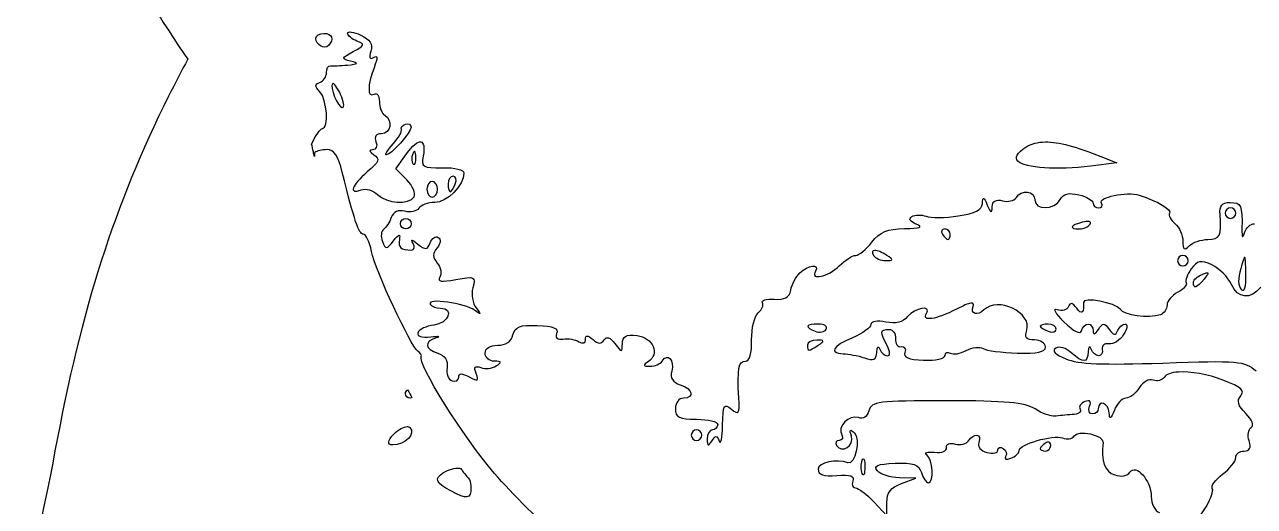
# Model space of a CAD drawing. Extents: x 3 to 91, y 4 to 114.
# Drawn here: x 5.12 to 24.82, y 43.52 to 51.24 of the extents above; entities that cross this region are included whole.
import ezdxf

# ---------------------------------------------------------------- set-up
doc = ezdxf.new("R2010")
doc.units = 0
doc.layers.add('Layer_1', color=7, linetype='CONTINUOUS')

msp = doc.modelspace()

# ---------------------------------------------------------------- linework, layer by layer
at = {"layer": 'Layer_1', "color": 7}
for points in [[(9.917224, 51.098491)], [(10.359574, 51.119161)], [(10.058301, 50.294407)], [(11.223087, 49.643283)], [(21.473624, 49.359578)], [(11.375016, 49.204032)], [(11.652519, 48.728092)], [(11.988932, 48.812843)], [(24.437268, 48.304865)], [(11.229289, 48.135365)], [(22.17229, 48.084205)], [(19.860286, 47.965867)], [(18.740975, 47.62325)], [(23.675557, 47.542637)], [(24.667745, 47.509045)], [(24.050211, 47.261517)], [(20.277315, 46.777309)], [(17.838187, 46.441928)], [(21.516516, 46.441928)], [(17.812349, 46.186647)], [(23.604244, 45.675049)], [(11.258744, 45.388246)], [(11.252026, 44.800167)], [(15.885852, 44.748492)], [(21.506697, 44.550054)], [(12.089701, 44.133026)], [(18.555973, 44.286505)]]:
    msp.add_lwpolyline(points, close=True, dxfattribs=at)
for points in [[(11.244275, 48.751349), (11.069092, 48.92653), (11.240141, 49.167343)], [(22.362976, 49.126002), (22.617224, 49.0242), (22.193477, 48.96994)], [(19.166788, 43.888596), (19.399849, 43.973344), (19.134749, 43.980581)], [(18.726505, 43.593524), (18.934245, 43.369764), (18.934245, 43.586288)]]:
    msp.add_lwpolyline(points, dxfattribs=at)
for points in [[(6.997506, 51.818343), (7.279461, 51.370655), (7.520134, 51.002114), (7.736995, 50.684564)], [(9.7901, 51.01891), (9.7901, 51.062709), (9.847374, 51.098491), (9.917224, 51.098491)], [(9.990088, 50.903671), (9.922445, 50.836072), (9.7901, 50.912331), (9.7901, 51.01891)], [(9.917224, 51.098491), (10.048154, 51.098491), (10.085438, 50.999021), (9.990088, 50.903671)], [(10.298079, 51.100042), (10.298079, 51.118642), (10.321492, 51.124638), (10.359574, 51.119161)], [(10.446391, 50.974984), (10.364901, 51.006586), (10.298079, 51.062892), (10.298079, 51.100042)], [(10.359574, 51.119161), (10.397656, 51.113686), (10.450107, 51.09697), (10.507886, 51.07007)], [(10.507886, 51.07007), (10.658725, 50.99977), (10.704382, 50.927216), (10.668599, 50.813236)], [(10.38748, 50.806002), (10.569801, 50.904203), (10.576923, 50.924314), (10.446391, 50.974984)], [(7.736995, 50.684564), (7.634278, 50.489847), (7.531366, 50.297786), (7.429521, 50.092868)], [(10.345105, 50.652523), (10.192898, 50.691224), (10.196136, 50.702913), (10.38748, 50.806002)], [(10.298079, 50.591029), (10.473199, 50.607427), (10.481306, 50.617923), (10.345105, 50.652523)], [(10.668599, 50.813236), (10.636159, 50.709898), (10.651158, 50.674859), (10.712007, 50.712467)], [(10.712007, 50.712467), (10.779057, 50.753869), (10.781819, 50.707376), (10.721309, 50.548137)], [(9.853662, 50.311975), (9.91187, 50.333277), (9.959082, 50.40519), (9.959082, 50.471141)], [(9.959082, 50.471141), (9.959082, 50.537138), (9.987719, 50.586203), (10.022644, 50.580694)], [(10.022644, 50.580694), (10.057564, 50.574693), (10.181662, 50.58003), (10.298079, 50.591029)], [(10.721309, 50.548137), (10.612976, 50.263197), (10.612846, 50.058385), (10.721309, 50.125425)], [(9.853662, 50.161081), (9.768995, 50.25088), (9.768995, 50.280926), (9.853662, 50.311975)], [(10.058301, 50.294407), (10.005751, 50.241906), (10.137654, 49.91355), (10.211263, 49.91355)], [(10.184908, 50.118705), (10.131568, 50.231727), (10.074683, 50.310787), (10.058301, 50.294407)], [(7.429521, 50.092868), (6.559102, 48.341517), (6.032392, 46.696036), (5.61051, 44.410529)], [(9.89552, 49.575071), (10.000959, 49.575071), (9.967728, 50.040171), (9.853662, 50.161081)], [(10.211263, 49.91355), (10.250313, 49.91355), (10.238248, 50.005707), (10.184908, 50.118705)], [(10.721309, 50.125425), (10.767879, 50.154225), (10.806059, 50.101745), (10.806059, 50.008636)], [(10.806059, 50.008636), (10.806059, 49.915534), (10.844238, 49.815723), (10.890808, 49.786944)], [(10.890808, 49.786944), (11.025713, 49.703545), (10.988492, 49.49032), (10.839132, 49.49032)], [(11.159525, 49.560085), (11.144385, 49.588983), (11.173028, 49.626583), (11.223087, 49.643283)], [(11.223087, 49.643283), (11.273147, 49.659984), (11.314038, 49.639209), (11.314038, 49.597807)], [(9.720337, 49.323405), (9.782736, 49.461919), (9.861004, 49.575071), (9.89552, 49.575071)], [(10.839132, 49.49032), (10.752972, 49.49032), (10.720934, 49.443597), (10.751798, 49.363198)], [(11.314038, 49.597807), (11.314038, 49.510407), (10.994463, 49.151322), (10.916646, 49.151322)], [(11.025683, 49.329606), (11.114393, 49.427608), (11.174659, 49.531214), (11.159525, 49.560085)], [(9.748242, 49.198865), (9.740169, 49.246646), (9.730407, 49.28594), (9.720337, 49.323405)], [(10.751798, 49.363198), (10.778598, 49.293298), (10.754278, 49.235748), (10.697538, 49.235039)], [(10.916646, 49.151322), (10.887956, 49.151322), (10.936972, 49.231586), (11.025683, 49.329606)], [(11.240141, 49.167343), (11.4333, 49.438612), (11.563594, 49.421729), (11.508341, 49.132719)], [(21.031274, 49.052103), (20.976434, 49.106904), (21.021069, 49.183845), (21.161499, 49.275864)], [(21.161499, 49.275864), (21.245404, 49.330839), (21.34656, 49.359028), (21.473624, 49.359578)], [(21.473624, 49.359578), (21.685399, 49.360496), (21.969014, 49.284008), (22.362976, 49.126002)], [(9.765295, 49.126517), (9.759768, 49.150436), (9.751758, 49.178056), (9.748242, 49.198865)], [(9.773563, 49.191113), (9.765697, 49.183244), (9.764032, 49.158188), (9.765295, 49.126517)], [(9.970451, 49.236073), (9.886874, 49.236073), (9.798265, 49.215814), (9.773563, 49.191113)], [(10.211263, 48.876404), (10.147823, 49.133045), (10.078828, 49.236073), (9.970451, 49.236073)], [(10.718726, 49.154942), (10.821806, 49.08974), (10.803542, 49.042383), (10.612789, 48.878471)], [(10.697538, 49.235039), (10.631178, 49.23419), (10.638695, 49.205541), (10.718726, 49.154942)], [(11.34091, 49.167343), (11.31645, 49.106242), (11.319478, 49.03321), (11.347628, 49.005079)], [(11.375016, 49.204032), (11.36612, 49.212944), (11.354425, 49.201088), (11.34091, 49.167343)], [(11.347628, 49.005079), (11.375758, 48.97698), (11.395739, 49.026963), (11.392069, 49.116183)], [(11.392069, 49.116183), (11.390019, 49.165483), (11.383912, 49.195121), (11.375016, 49.204032)], [(11.508341, 49.132719), (11.474781, 48.9572), (11.502245, 48.940656), (11.816333, 48.946685)], [(22.193477, 48.96994), (21.672236, 48.90314), (21.142638, 48.940706), (21.031274, 49.052103)], [(10.54871, 47.881634), (10.47709, 47.881634), (10.403362, 48.099254), (10.211263, 48.876404)], [(10.612789, 48.878471), (10.358536, 48.660001), (10.308948, 48.512674), (10.516154, 48.592183)], [(12.160498, 48.859868), (12.160498, 48.663729), (11.889687, 48.389613), (11.69541, 48.389613)], [(11.816333, 48.946685), (12.015487, 48.950683), (12.160498, 48.913967), (12.160498, 48.859868)], [(11.36158, 48.483146), (11.39326, 48.534446), (11.34061, 48.655017), (11.244275, 48.751349)], [(11.652519, 48.728092), (11.605949, 48.728092), (11.567769, 48.67077), (11.567769, 48.60097)], [(11.737268, 48.60097), (11.737268, 48.670871), (11.699089, 48.728092), (11.652519, 48.728092)], [(11.988932, 48.812843), (11.943822, 48.812843), (11.906767, 48.755519), (11.906767, 48.685719)], [(11.906767, 48.685719), (11.906767, 48.615819), (11.92154, 48.558595), (11.939839, 48.558595)], [(11.939839, 48.558595), (11.958139, 48.558595), (11.995205, 48.615819), (12.022005, 48.685719)], [(12.022005, 48.685719), (12.048805, 48.755619), (12.034032, 48.812843), (11.988932, 48.812843)], [(10.516154, 48.592183), (10.589464, 48.620285), (10.70637, 48.586336), (10.776086, 48.516738)], [(10.776086, 48.516738), (10.92409, 48.368727), (11.278298, 48.348338), (11.36158, 48.483146)], [(11.567769, 48.60097), (11.567769, 48.53107), (11.605949, 48.473846), (11.652519, 48.473846)], [(11.652519, 48.473846), (11.699089, 48.473846), (11.737268, 48.531171), (11.737268, 48.60097)], [(20.463867, 48.373593), (20.468667, 48.489922), (20.483722, 48.485059), (20.542932, 48.347238)], [(20.787361, 48.417), (20.875241, 48.394), (20.972599, 48.416487), (21.003886, 48.467128)], [(21.003886, 48.467128), (21.088316, 48.603748), (21.304642, 48.578457), (21.304642, 48.431986)], [(21.709269, 48.437156), (21.762029, 48.531456), (21.848167, 48.553083), (22.009509, 48.512602)], [(22.009509, 48.512602), (22.134075, 48.481302), (22.235852, 48.421842), (22.235852, 48.38031)], [(22.369177, 48.379279), (22.311287, 48.472978), (22.776177, 48.570302), (22.975858, 48.5064)], [(22.975858, 48.5064), (23.276775, 48.410103), (23.499126, 48.277702), (23.461617, 48.217012)], [(11.214819, 48.249053), (11.109619, 48.276554), (11.030516, 48.240851), (10.997261, 48.150351)], [(11.436511, 48.297628), (11.405221, 48.247029), (11.305545, 48.225352), (11.214819, 48.249053)], [(11.69541, 48.389613), (11.584382, 48.389613), (11.467797, 48.34823), (11.436511, 48.297628)], [(20.077844, 48.173605), (20.351719, 48.214705), (20.459577, 48.270532), (20.463867, 48.373593)], [(20.542932, 48.347238), (20.600462, 48.213369), (20.61678, 48.20744), (20.62148, 48.3183)], [(20.62148, 48.3183), (20.62548, 48.413), (20.679483, 48.44517), (20.787361, 48.417)], [(21.304642, 48.431986), (21.304642, 48.264299), (21.614725, 48.268545), (21.709269, 48.437156)], [(22.235852, 48.38031), (22.235852, 48.338811), (22.276459, 48.304865), (22.325769, 48.304865)], [(22.325769, 48.304865), (22.375079, 48.304865), (22.394447, 48.338377), (22.369177, 48.379279)], [(24.271386, 48.198925), (24.259946, 48.340147), (24.301046, 48.389613), (24.431067, 48.389613)], [(24.437268, 48.304865), (24.390698, 48.304865), (24.352519, 48.266714), (24.352519, 48.220113)], [(24.431067, 48.389613), (24.608749, 48.389613), (24.628794, 48.346113), (24.621753, 47.966383)], [(24.522017, 48.220113), (24.522017, 48.266714), (24.483838, 48.304865), (24.437268, 48.304865)], [(10.997261, 48.150351), (10.968581, 48.072452), (10.91262, 47.986666), (10.872721, 47.959665)], [(11.144539, 48.050616), (11.144539, 48.097214), (11.182719, 48.135365), (11.229289, 48.135365)], [(11.229289, 48.135365), (11.275859, 48.135365), (11.314038, 48.097214), (11.314038, 48.050616)], [(19.405534, 48.042348), (19.30348, 48.082347), (19.276512, 48.128168), (19.33422, 48.163786)], [(19.33422, 48.163786), (19.38513, 48.195287), (19.488006, 48.197753), (19.56263, 48.168953)], [(19.56263, 48.168953), (19.63726, 48.140355), (19.868866, 48.142204), (20.077844, 48.173605)], [(22.06687, 48.075421), (21.869175, 48.023721), (21.844092, 47.965867), (22.019327, 47.965867)], [(22.17229, 48.084205), (22.150177, 48.090092), (22.113471, 48.08757), (22.06687, 48.075421)], [(22.188826, 48.042864), (22.201876, 48.063964), (22.194403, 48.078318), (22.17229, 48.084205)], [(23.461617, 48.217012), (23.440437, 48.182714), (23.480127, 48.107649), (23.549467, 48.050097)], [(24.073466, 47.796883), (24.270586, 47.796883), (24.299229, 47.855158), (24.271386, 48.198925)], [(24.352519, 48.220113), (24.352519, 48.173515), (24.390698, 48.135365), (24.437268, 48.135365)], [(24.437268, 48.135365), (24.483838, 48.135365), (24.522017, 48.173515), (24.522017, 48.220113)], [(10.679968, 47.606198), (10.648808, 47.757537), (10.589712, 47.881634), (10.54871, 47.881634)], [(10.872721, 47.959665), (10.832821, 47.932665), (10.825298, 47.846043), (10.855668, 47.766911)], [(11.029818, 47.773629), (11.119788, 47.887259), (11.143719, 47.893141), (11.126452, 47.797402)], [(11.229289, 47.965867), (11.182719, 47.965867), (11.144539, 48.004015), (11.144539, 48.050616)], [(11.314038, 48.050616), (11.314038, 48.004015), (11.275859, 47.965867), (11.229289, 47.965867)], [(18.694983, 47.755026), (18.82312, 47.917927), (18.943165, 47.968005), (19.215364, 47.972585)], [(19.215364, 47.972585), (19.467438, 47.976583), (19.522212, 47.996646), (19.405534, 48.042348)], [(19.860286, 47.965867), (19.810976, 47.965867), (19.794299, 47.928233), (19.823079, 47.881634)], [(19.823079, 47.881634), (19.851859, 47.835033), (19.891949, 47.796883), (19.91248, 47.796883)], [(19.950203, 47.881634), (19.950203, 47.928233), (19.909596, 47.965867), (19.860286, 47.965867)], [(19.91248, 47.796883), (19.933009, 47.796883), (19.950203, 47.835033), (19.950203, 47.881634)], [(22.019327, 47.965867), (22.086428, 47.965867), (22.16273, 48.000565), (22.188826, 48.042864)], [(23.549467, 48.050097), (23.618807, 47.992598), (23.675557, 47.866246), (23.675557, 47.769496)], [(24.621753, 47.966383), (24.619153, 47.827792), (24.63229, 47.8058), (24.66051, 47.90282)], [(24.66051, 47.90282), (24.68421, 47.984322), (24.756761, 48.050616), (24.82174, 48.050616)], [(10.855668, 47.766911), (10.907118, 47.632831), (10.918659, 47.633019), (11.029818, 47.773629)], [(11.126452, 47.797402), (11.103512, 47.67019), (11.151561, 47.627902), (11.319206, 47.627902)], [(11.345044, 47.733838), (11.301274, 47.806638), (11.325662, 47.803921), (11.423592, 47.724019)], [(11.319206, 47.627902), (11.368516, 47.627902), (11.380014, 47.675598), (11.345044, 47.733838)], [(11.423592, 47.724019), (11.545188, 47.62542), (11.573786, 47.628391), (11.618412, 47.744691)], [(11.618412, 47.744691), (11.647122, 47.819492), (11.706244, 47.858637), (11.750187, 47.831506)], [(11.750187, 47.831506), (11.797987, 47.801907), (11.790377, 47.733976), (11.731067, 47.662525)], [(18.43505, 47.543153), (18.48656, 47.543153), (18.60341, 47.638657), (18.694983, 47.755026)], [(23.675557, 47.769496), (23.675557, 47.632685), (23.697823, 47.616062), (23.776843, 47.695082)], [(23.776843, 47.695082), (23.832723, 47.75098), (23.966363, 47.796883), (24.073466, 47.796883)], [(11.423075, 46.009395), (11.305927, 46.090797), (10.742838, 47.300887), (10.679968, 47.606198)], [(11.731067, 47.662525), (11.655167, 47.571125), (11.655817, 47.514025), (11.734167, 47.419645)], [(18.172017, 47.373653), (18.265147, 47.466754), (18.383544, 47.543153), (18.43505, 47.543153)], [(18.740975, 47.62325), (18.700506, 47.62325), (18.689259, 47.596215), (18.722371, 47.542637)], [(18.722371, 47.542637), (18.751151, 47.496036), (18.838965, 47.458738), (18.917708, 47.459436)], [(18.934245, 47.542637), (18.85134, 47.596215), (18.781443, 47.62325), (18.740975, 47.62325)], [(18.917708, 47.459436), (19.04109, 47.460436), (19.043693, 47.471837), (18.934245, 47.542637)], [(23.675557, 47.542637), (23.628987, 47.542637), (23.590808, 47.504487), (23.590808, 47.457886)], [(23.75979, 47.457886), (23.75979, 47.504487), (23.722127, 47.542637), (23.675557, 47.542637)], [(24.140645, 47.389157), (23.958756, 47.472057), (23.908562, 47.462079), (23.808366, 47.325078)], [(24.667745, 47.509045), (24.657312, 47.519481), (24.638729, 47.457319), (24.601599, 47.33283)], [(24.684281, 47.250664), (24.680681, 47.41592), (24.678177, 47.498613), (24.667745, 47.509045)], [(11.734167, 47.419645), (11.790447, 47.351846), (11.809012, 47.251455), (11.774992, 47.196403)], [(17.540014, 47.262033), (17.670313, 47.392332), (17.868123, 47.413385), (17.791162, 47.288904)], [(17.791162, 47.288904), (17.695352, 47.133885), (18.000073, 47.201655), (18.172017, 47.373653)], [(23.590808, 47.457886), (23.590808, 47.411287), (23.628987, 47.373137), (23.675557, 47.373137)], [(23.675557, 47.373137), (23.722127, 47.373137), (23.75979, 47.411287), (23.75979, 47.457886)], [(23.808366, 47.325078), (23.743425, 47.236279), (23.707288, 47.136486), (23.72775, 47.103386)], [(24.452254, 47.078066), (24.398764, 47.195464), (24.258529, 47.335436), (24.140645, 47.389157)], [(24.601599, 47.33283), (24.555109, 47.17702), (24.557813, 47.049483), (24.608834, 46.998484)], [(11.774992, 47.196403), (11.729282, 47.122405), (11.796397, 47.111797), (12.032857, 47.156097)], [(12.032857, 47.156097), (12.335366, 47.212797), (12.35009, 47.205862), (12.302608, 47.024321)], [(17.394804, 46.986597), (17.413294, 47.076399), (17.478517, 47.200533), (17.540014, 47.262033)], [(23.72775, 47.103386), (23.74821, 47.070287), (23.687312, 47.001998), (23.592875, 46.951457)], [(23.844539, 47.110104), (23.844539, 47.151705), (23.907113, 47.209955), (23.983549, 47.239295)], [(24.015588, 47.163849), (23.893657, 47.016928), (23.844539, 47.001194), (23.844539, 47.110104)], [(23.983549, 47.239295), (24.012599, 47.250444), (24.034777, 47.258091), (24.050211, 47.261517)], [(24.050211, 47.261517), (24.096514, 47.271791), (24.082691, 47.244698), (24.015588, 47.163849)], [(24.924577, 47.034656), (24.753468, 46.829736), (24.557093, 46.848016), (24.452254, 47.078066)], [(24.608834, 46.998484), (24.662343, 46.944983), (24.689001, 47.033695), (24.684281, 47.250664)], [(12.302608, 47.024321), (12.274978, 46.918681), (12.298541, 46.773096), (12.354801, 46.700828)], [(17.129704, 46.839838), (17.297883, 46.828037), (17.370377, 46.867857), (17.394804, 46.986597)], [(21.173384, 46.343225), (21.263564, 46.627367), (20.709713, 46.890854), (20.488155, 46.669306)], [(22.668383, 46.681707), (22.605323, 46.783746), (22.06984, 46.883123), (22.080822, 46.790744)], [(23.592875, 46.951457), (23.498435, 46.900959), (23.421309, 46.807982), (23.421309, 46.744752)], [(12.329996, 46.66517), (12.182383, 46.77652), (11.560073, 46.862745), (11.621513, 46.763354)], [(11.621513, 46.763354), (11.644283, 46.726556), (11.717705, 46.696177), (11.78481, 46.696177)], [(11.78481, 46.696177), (12.006704, 46.696177), (11.912971, 46.454472), (11.680424, 46.426942)], [(12.354801, 46.700828), (12.440641, 46.590558), (12.436567, 46.584771), (12.329996, 46.66517)], [(16.873389, 46.622795), (16.934739, 46.673695), (16.965431, 46.747016), (16.941601, 46.785577)], [(16.941601, 46.785577), (16.917771, 46.824177), (17.002409, 46.848735), (17.129704, 46.839838)], [(19.568831, 46.611425), (19.655051, 46.750938), (19.386971, 46.706916), (19.266524, 46.561816)], [(20.051489, 46.682741), (19.71638, 46.5119), (19.486432, 46.478067), (19.568831, 46.611425)], [(20.277315, 46.777309), (20.235273, 46.770546), (20.161921, 46.739039), (20.051489, 46.682741)], [(20.488155, 46.669306), (20.38716, 46.568304), (20.268934, 46.606314), (20.314522, 46.725114)], [(20.314522, 46.725114), (20.330277, 46.766164), (20.319357, 46.784071), (20.277315, 46.777309)], [(21.659143, 46.672922), (21.580653, 46.701421), (21.630544, 46.613545), (21.770247, 46.477586)], [(21.843111, 46.722013), (21.820361, 46.666414), (21.737626, 46.644422), (21.659143, 46.672922)], [(21.974369, 46.696177), (21.910189, 46.786876), (21.872665, 46.794313), (21.843111, 46.722013)], [(22.080822, 46.790744), (22.100222, 46.627565), (22.052765, 46.585345), (21.974369, 46.696177)], [(23.421309, 46.744752), (23.421309, 46.681553), (23.373576, 46.613203), (23.315372, 46.592823)], [(16.768485, 46.190264), (16.764785, 46.377465), (16.812038, 46.571886), (16.873389, 46.622795)], [(18.917708, 46.475001), (18.780879, 46.502401), (18.679997, 46.485828), (18.679996, 46.435726)], [(19.266524, 46.561816), (19.191614, 46.471516), (19.077382, 46.443082), (18.917708, 46.475001)], [(23.315372, 46.592823), (23.125572, 46.526322), (22.730894, 46.580506), (22.668383, 46.681707)], [(11.423075, 46.304985), (11.403825, 46.246285), (11.481773, 46.22134), (11.628231, 46.238839)], [(11.680424, 46.426942), (11.555957, 46.412242), (11.440154, 46.357116), (11.423075, 46.304985)], [(12.94598, 46.268811), (12.98085, 46.402172), (13.056876, 46.431485), (13.339237, 46.420224)], [(13.339237, 46.420224), (13.594194, 46.410025), (13.677086, 46.375245), (13.645162, 46.292065)], [(13.645162, 46.292065), (13.617102, 46.218966), (13.654519, 46.186629), (13.749031, 46.202149)], [(17.838187, 46.441928), (17.633755, 46.441928), (17.613044, 46.394872), (17.788061, 46.327723)], [(17.788061, 46.327723), (17.856421, 46.301524), (17.935206, 46.316714), (17.962728, 46.361312)], [(17.962728, 46.361312), (17.989479, 46.405572), (17.933685, 46.441928), (17.838187, 46.441928)], [(18.679996, 46.435726), (18.679996, 46.387927), (18.546874, 46.292986), (18.383891, 46.224888)], [(18.936828, 46.097763), (18.821132, 46.313944), (18.82616, 46.357179), (18.966801, 46.357179)], [(18.966801, 46.357179), (19.031481, 46.357179), (19.079204, 46.290338), (19.072738, 46.208867)], [(21.298958, 46.188198), (21.167791, 46.188198), (21.136489, 46.227007), (21.173384, 46.343225)], [(21.516516, 46.441928), (21.446666, 46.441928), (21.389392, 46.427156), (21.389392, 46.408855)], [(21.389392, 46.408855), (21.389392, 46.390554), (21.446666, 46.353488), (21.516516, 46.326689)], [(21.643123, 46.36028), (21.643123, 46.405378), (21.586366, 46.441928), (21.516516, 46.441928)], [(21.516516, 46.326689), (21.586366, 46.299889), (21.643123, 46.315179), (21.643123, 46.36028)], [(21.770247, 46.477586), (21.928817, 46.323315), (22.034794, 46.270438), (22.051884, 46.336507)], [(22.051884, 46.336507), (22.066944, 46.394708), (22.114667, 46.442444), (22.15782, 46.442444)], [(22.15782, 46.442444), (22.20097, 46.442444), (22.236692, 46.394748), (22.237402, 46.336507)], [(22.237402, 46.336507), (22.238266, 46.265708), (22.266401, 46.272796), (22.322152, 46.357695)], [(22.322152, 46.357695), (22.396261, 46.470585), (22.415309, 46.470585), (22.496301, 46.357695)], [(22.496301, 46.357695), (22.564911, 46.262096), (22.598326, 46.256849), (22.63066, 46.336507)], [(22.63066, 46.336507), (22.65428, 46.394708), (22.708501, 46.442444), (22.751582, 46.442444)], [(22.751582, 46.442444), (22.794662, 46.442444), (22.782591, 46.366154), (22.724711, 46.273463)], [(11.716081, 46.221271), (11.516783, 46.16007), (11.528877, 46.042751), (11.741402, 45.97529)], [(11.628231, 46.238839), (11.758134, 46.254338), (11.797575, 46.24657), (11.716081, 46.221271)], [(12.499495, 45.976841), (12.499495, 46.054239), (12.578111, 46.103447), (12.701033, 46.103447)], [(12.701033, 46.103447), (12.82994, 46.103447), (12.918382, 46.163311), (12.94598, 46.268811)], [(13.749031, 46.202149), (13.830161, 46.215551), (13.944038, 46.195873), (14.002246, 46.159774)], [(14.002246, 46.159774), (14.064656, 46.120576), (14.108183, 46.134464), (14.108183, 46.193365)], [(14.108183, 46.193365), (14.108183, 46.269864), (14.136183, 46.270208), (14.227555, 46.194397)], [(14.227555, 46.194397), (14.314175, 46.122499), (14.362748, 46.12093), (14.404805, 46.18923)], [(14.404805, 46.18923), (14.443505, 46.25183), (14.501446, 46.232518), (14.578955, 46.13032)], [(14.578955, 46.13032), (14.691016, 45.982519), (14.695213, 45.982455), (14.697811, 46.130836)], [(14.697811, 46.130836), (14.699811, 46.248076), (14.755976, 46.277863), (14.932938, 46.257442)], [(14.932938, 46.257442), (15.189286, 46.227843), (15.303001, 45.961437), (15.111222, 45.839898)], [(16.669267, 45.849716), (16.737486, 45.849716), (16.772775, 45.970874), (16.768485, 46.190264)], [(17.812349, 46.186647), (17.730859, 46.187327), (17.664038, 46.150048), (17.664038, 46.103447)], [(17.664038, 46.103447), (17.664038, 46.000188), (17.673803, 46.000188), (17.833537, 46.103447)], [(17.833537, 46.103447), (17.942072, 46.173548), (17.938976, 46.185547), (17.812349, 46.186647)], [(18.383891, 46.224888), (18.06508, 46.091678), (17.996007, 45.971938), (18.235579, 45.967538)], [(18.771464, 45.991827), (18.775364, 46.080727), (18.795887, 46.101076), (18.820556, 46.039886)], [(18.944063, 45.933949), (18.992643, 45.933949), (18.989698, 45.999002), (18.936828, 46.097763)], [(19.072738, 46.208867), (19.066238, 46.127368), (19.107148, 46.070136), (19.163688, 46.081227)], [(19.163688, 46.081227), (19.220218, 46.092326), (19.247263, 46.050842), (19.223633, 45.989242)], [(21.474141, 46.07606), (21.474141, 46.13766), (21.395227, 46.188198), (21.298958, 46.188198)], [(21.888069, 45.98459), (21.805849, 46.058991), (21.693343, 46.092162), (21.637955, 46.057973)], [(22.20743, 46.039886), (22.18192, 46.103084), (22.16181, 46.086011), (22.15782, 45.99751)], [(22.491133, 46.125669), (22.420553, 46.136869), (22.372522, 46.098086), (22.384163, 46.039886)], [(22.724711, 46.273463), (22.666841, 46.180763), (22.561714, 46.114488), (22.491133, 46.125669)], [(12.649357, 44.051894), (12.144295, 44.637644), (11.409898, 45.811566), (11.477852, 45.924646)], [(11.477852, 45.924646), (11.488712, 45.942747), (11.464075, 45.980897), (11.423075, 46.009395)], [(11.741402, 45.97529), (11.856252, 45.938791), (11.906463, 45.861083), (11.889713, 45.744812)], [(12.64729, 45.848166), (12.5658, 45.848846), (12.499495, 45.906941), (12.499495, 45.976841)], [(15.336531, 45.851267), (15.421051, 45.988027), (15.535874, 45.865827), (15.489494, 45.688485)], [(18.235579, 45.967538), (18.317069, 45.966538), (18.469285, 45.936293), (18.57406, 45.901392)], [(18.57406, 45.901392), (18.724066, 45.851391), (18.7662, 45.870727), (18.771464, 45.991827)], [(18.820556, 46.039886), (18.844047, 45.981685), (18.899738, 45.933949), (18.944063, 45.933949)], [(19.223633, 45.989242), (19.192823, 45.908943), (19.277348, 45.873288), (19.522839, 45.863668)], [(19.522839, 45.863668), (19.714367, 45.85667), (19.865454, 45.889833), (19.865454, 45.939632)], [(19.865454, 45.939632), (19.865454, 45.988633), (19.902526, 46.005556), (19.948136, 45.977357)], [(19.948136, 45.977357), (19.993746, 45.949157), (20.108877, 45.967498), (20.203934, 46.018698)], [(20.203934, 46.018698), (20.298994, 46.069598), (20.420784, 46.084254), (20.474202, 46.051255)], [(20.474202, 46.051255), (20.527622, 46.018253), (20.774187, 45.985273), (21.022489, 45.977873)], [(21.022489, 45.977873), (21.347105, 45.967874), (21.474141, 45.995658), (21.474141, 46.07606)], [(21.637955, 46.057973), (21.572956, 46.017772), (21.630961, 45.956447), (21.801253, 45.884856)], [(22.15782, 45.99751), (22.14952, 45.813741), (22.080549, 45.810421), (21.888069, 45.98459)], [(22.327836, 45.933949), (22.285146, 45.933949), (22.230916, 45.981656), (22.20743, 46.039886)], [(22.384163, 46.039886), (22.395803, 45.981685), (22.370516, 45.933949), (22.327836, 45.933949)], [(11.889713, 45.744812), (11.875803, 45.648212), (11.912129, 45.55279), (11.970329, 45.532939)], [(12.355835, 45.650763), (12.315525, 45.755811), (12.334949, 45.781261), (12.428698, 45.74533)], [(12.428698, 45.74533), (12.499219, 45.718229), (12.610602, 45.730186), (12.676229, 45.771686)], [(12.676229, 45.771686), (12.772599, 45.832685), (12.76695, 45.847166), (12.64729, 45.848166)], [(15.111222, 45.839898), (15.021962, 45.783298), (15.028221, 45.767616), (15.140161, 45.766518)], [(15.140161, 45.766518), (15.218901, 45.765846), (15.307282, 45.803867), (15.336531, 45.851267)], [(16.562813, 45.261122), (16.536103, 45.733281), (16.557103, 45.849727), (16.669267, 45.849716)], [(21.801253, 45.884856), (21.997422, 45.802356), (22.395892, 45.785727), (23.356714, 45.819226)], [(23.356714, 45.819226), (24.567728, 45.861527), (24.661569, 45.853201), (24.846545, 45.69262)], [(11.970329, 45.532939), (12.028539, 45.51314), (12.076265, 45.540252), (12.076265, 45.591851)], [(12.076265, 45.591851), (12.076265, 45.659952), (12.12329, 45.661002), (12.243697, 45.596502)], [(12.243697, 45.596502), (12.38468, 45.521101), (12.402254, 45.529761), (12.355835, 45.650763)], [(15.489494, 45.688485), (15.460443, 45.577376), (15.502231, 45.510214), (15.624369, 45.471444)], [(23.200134, 45.545342), (23.134574, 45.570441), (23.034242, 45.515733), (22.976892, 45.423901)], [(23.375317, 45.589784), (23.344577, 45.540082), (23.265692, 45.520141), (23.200134, 45.545342)], [(23.604244, 45.675049), (23.49001, 45.667956), (23.406188, 45.639738), (23.375317, 45.589784)], [(24.329264, 45.541726), (24.070088, 45.640706), (23.794633, 45.686873), (23.604244, 45.675049)], [(24.601599, 45.29316), (24.671889, 45.377861), (24.609996, 45.434506), (24.329264, 45.541726)], [(11.223604, 45.330368), (11.223604, 45.355935), (11.238959, 45.37485), (11.258744, 45.388246)], [(11.298535, 45.255436), (11.257375, 45.255436), (11.223604, 45.289168), (11.223604, 45.330368)], [(11.258744, 45.388246), (11.282146, 45.34718), (11.302462, 45.309207), (11.326957, 45.267324)], [(15.624369, 45.471444), (15.828163, 45.406746), (15.863157, 45.256986), (15.674495, 45.256986)], [(22.976892, 45.423901), (22.919542, 45.332101), (22.823616, 45.256986), (22.763468, 45.256986)], [(11.326957, 45.267324), (11.317461, 45.262934), (11.309616, 45.255436), (11.298535, 45.255436)], [(15.674495, 45.256986), (15.603935, 45.256986), (15.547371, 45.182035), (15.547371, 45.088005)], [(16.302881, 44.822906), (16.308781, 45.151735), (16.324601, 45.180768), (16.444474, 45.081287)], [(16.444474, 45.081287), (16.563878, 44.982187), (16.577436, 45.002693), (16.562813, 45.261122)], [(19.894393, 45.214613), (18.785432, 45.214613), (18.685218, 45.20181), (18.646923, 45.055451)], [(21.30826, 45.083872), (21.14593, 45.185983), (20.835686, 45.214613), (19.894393, 45.214613)], [(22.10511, 45.201178), (22.0379, 45.175378), (22.0039, 45.120392), (22.029663, 45.078705)], [(22.180041, 45.125729), (22.211441, 45.20753), (22.18663, 45.232457), (22.10511, 45.201178)], [(22.227067, 45.00274), (22.175517, 45.00274), (22.154151, 45.058239), (22.180041, 45.125729)], [(22.495267, 45.023925), (22.489767, 45.176868), (22.320601, 45.23841), (22.320601, 45.087489)], [(22.763468, 45.256986), (22.703318, 45.256986), (22.619548, 45.171103), (22.577433, 45.066301)], [(24.682731, 45.011524), (24.555532, 45.138725), (24.534295, 45.212071), (24.601599, 45.29316)], [(15.547371, 45.088005), (15.547371, 44.946895), (15.603635, 44.918507), (15.885852, 44.918507)], [(15.885852, 44.918507), (16.072119, 44.918507), (16.224849, 44.880357), (16.224849, 44.833759)], [(18.479492, 44.944344), (18.331474, 45.001145), (18.132683, 44.795905), (18.211808, 44.667876)], [(18.646923, 45.055451), (18.621084, 44.95665), (18.557592, 44.914375), (18.479492, 44.944344)], [(21.621936, 44.967082), (21.563726, 44.959084), (21.422635, 45.01195), (21.30826, 45.083872)], [(21.902539, 44.992403), (21.806659, 44.986405), (21.680145, 44.974983), (21.621936, 44.967082)], [(22.029663, 45.078705), (22.055423, 45.037004), (21.998425, 44.998205), (21.902539, 44.992403)], [(22.320601, 45.087489), (22.320601, 45.040888), (22.278607, 45.00274), (22.227067, 45.00274)], [(22.577433, 45.066301), (22.518763, 44.920352), (22.499377, 44.910377), (22.495267, 45.023925)], [(24.769547, 44.787248), (24.819727, 44.818249), (24.784201, 44.910054), (24.682731, 45.011524)], [(11.295951, 44.784149), (11.395826, 44.684269), (11.219237, 44.507162), (11.019482, 44.507162)], [(11.041703, 44.683896), (11.114749, 44.757247), (11.197319, 44.800998), (11.252026, 44.800167)], [(11.252026, 44.800167), (11.270261, 44.799903), (11.285319, 44.794757), (11.295951, 44.784149)], [(15.885852, 44.748492), (15.839282, 44.748492), (15.801102, 44.71086), (15.801102, 44.664259)], [(15.970601, 44.664259), (15.970601, 44.71086), (15.932422, 44.748492), (15.885852, 44.748492)], [(16.1401, 44.749007), (16.09353, 44.749007), (16.056191, 44.682158), (16.056901, 44.600698)], [(16.224849, 44.833759), (16.224849, 44.787158), (16.18667, 44.749007), (16.1401, 44.749007)], [(16.250171, 44.568141), (16.275411, 44.504641), (16.299211, 44.619317), (16.302881, 44.822906)], [(18.365804, 44.649789), (18.329074, 44.75463), (18.34187, 44.767835), (18.41593, 44.699917)], [(21.928894, 44.647206), (21.995704, 44.755305), (22.410786, 44.667704), (22.396566, 44.548504)], [(24.735957, 44.572274), (24.707637, 44.661475), (24.722787, 44.75835), (24.769547, 44.787248)], [(11.019482, 44.507162), (10.925697, 44.507162), (10.934318, 44.576507), (11.041703, 44.683896)], [(15.801102, 44.664259), (15.801102, 44.617658), (15.839282, 44.57951), (15.885852, 44.57951)], [(15.885852, 44.57951), (15.932422, 44.57951), (15.970601, 44.617658), (15.970601, 44.664259)], [(16.056901, 44.600698), (16.057901, 44.484736), (16.074085, 44.47786), (16.131315, 44.568141)], [(16.131315, 44.568141), (16.193045, 44.665539), (16.211421, 44.665539), (16.250171, 44.568141)], [(18.172017, 44.57951), (18.119957, 44.57951), (18.100055, 44.542976), (18.127575, 44.498378)], [(18.127575, 44.498378), (18.210855, 44.363629), (18.419572, 44.496309), (18.365804, 44.649789)], [(18.211808, 44.667876), (18.241848, 44.619277), (18.224077, 44.57951), (18.172017, 44.57951)], [(18.41593, 44.699917), (18.517229, 44.607016), (18.422562, 44.175751), (18.31051, 44.219841)], [(19.889225, 44.465305), (19.878725, 44.521103), (19.938054, 44.545231), (20.028235, 44.521632)], [(20.028235, 44.521632), (20.114525, 44.499032), (20.210371, 44.521704), (20.241658, 44.572274)], [(20.241658, 44.572274), (20.323838, 44.705245), (20.460703, 44.685664), (20.408056, 44.548504)], [(20.408056, 44.548504), (20.381676, 44.479804), (20.434457, 44.414294), (20.537764, 44.387274)], [(21.050911, 44.413111), (21.050911, 44.515941), (21.59748, 44.676953), (21.74906, 44.618785)], [(21.474141, 44.537134), (21.427571, 44.508335), (21.389392, 44.467819), (21.389392, 44.447218)], [(21.506697, 44.550054), (21.496576, 44.54835), (21.485784, 44.544334), (21.474141, 44.537134)], [(21.558891, 44.499929), (21.558891, 44.536902), (21.53706, 44.555168), (21.506697, 44.550054)], [(21.74906, 44.618785), (21.82131, 44.591083), (21.902013, 44.603706), (21.928894, 44.647206)], [(22.396566, 44.548504), (22.360846, 44.249053), (22.422773, 44.077595), (22.585184, 44.026055)], [(24.654826, 44.41001), (24.747056, 44.41001), (24.771743, 44.459574), (24.735957, 44.572274)], [(5.61051, 44.410529), (5.419304, 43.374727), (5.200128, 42.464828), (5.123718, 42.388429)], [(19.573999, 44.347481), (19.524569, 44.382583), (19.579557, 44.401657), (19.695955, 44.389857)], [(19.598804, 43.902547), (19.694694, 43.902547), (19.673819, 44.276663), (19.573999, 44.347481)], [(19.695955, 44.389857), (19.818783, 44.377456), (19.899827, 44.408904), (19.889225, 44.465305)], [(20.537764, 44.387274), (20.633534, 44.362274), (20.711914, 44.378247), (20.711914, 44.423446)], [(20.711914, 44.423446), (20.711914, 44.468446), (20.750883, 44.48117), (20.798213, 44.45187)], [(20.798213, 44.45187), (20.845543, 44.42257), (20.862397, 44.363946), (20.835937, 44.321129)], [(20.835937, 44.321129), (20.809477, 44.278327), (20.846866, 44.265423), (20.919136, 44.293223)], [(20.919136, 44.293223), (20.991406, 44.320922), (21.050911, 44.375151), (21.050911, 44.413111)], [(21.389392, 44.447218), (21.389392, 44.426718), (21.427571, 44.41001), (21.474141, 44.41001)], [(21.474141, 44.41001), (21.520711, 44.41001), (21.558891, 44.450528), (21.558891, 44.499929)], [(24.522017, 44.303558), (24.522017, 44.362356), (24.581841, 44.41001), (24.654826, 44.41001)], [(25.618591, 44.331979), (25.750089, 44.119209), (25.604638, 43.752417), (24.579895, 41.716118)], [(11.832353, 44.064295), (11.91491, 44.115296), (12.016399, 44.140638), (12.089701, 44.133026)], [(12.089701, 44.133026), (12.097416, 44.13219), (12.102322, 44.128843), (12.109338, 44.12734)], [(12.109338, 44.12734), (12.148244, 44.076209), (12.193307, 44.02025), (12.249381, 43.954226)], [(18.31051, 44.219841), (18.133119, 44.289641), (17.833537, 44.225783), (17.833537, 44.117521)], [(18.539436, 44.050343), (18.515947, 44.108544), (18.515947, 44.20349), (18.539436, 44.261701)], [(18.539436, 44.261701), (18.545309, 44.27625), (18.550869, 44.2846), (18.555973, 44.286505)], [(18.581811, 44.15628), (18.581811, 44.039861), (18.562917, 43.992132), (18.539436, 44.050343)], [(18.555973, 44.286505), (18.571286, 44.292212), (18.581811, 44.243603), (18.581811, 44.15628)], [(18.781799, 44.093235), (18.713789, 44.175235), (18.778311, 44.202571), (19.064469, 44.213639)], [(19.064469, 44.213639), (19.362851, 44.22514), (19.445057, 44.19642), (19.486666, 44.065329)], [(22.82703, 44.068946), (22.91962, 44.218756), (23.167578, 43.937446), (23.167578, 43.682406)], [(24.311694, 44.038458), (24.427233, 44.125258), (24.522017, 44.244757), (24.522017, 44.303558)], [(11.951725, 43.76974), (11.704687, 43.901949), (11.677617, 43.968696), (11.832353, 44.064295)], [(12.249381, 43.954226), (12.262424, 43.910844), (12.271602, 43.864995), (12.271602, 43.819349)], [(15.148429, 41.783814), (14.402563, 42.317915), (13.215933, 43.394812), (12.649357, 44.051894)], [(17.833537, 44.117521), (17.833537, 44.028222), (17.915971, 44.000676), (18.132743, 44.017786)], [(18.132743, 44.017786), (18.352669, 44.035088), (18.42108, 44.011619), (18.389575, 43.929421)], [(18.389575, 43.929421), (18.365975, 43.867921), (18.385126, 43.817798), (18.432467, 43.817798)], [(19.134749, 43.980581), (18.989109, 43.984579), (18.830212, 44.034884), (18.781799, 44.093235)], [(19.486666, 44.065329), (19.515076, 43.975829), (19.565358, 43.902547), (19.598804, 43.902547)], [(22.585184, 44.026055), (22.690744, 43.992556), (22.790773, 44.010246), (22.82703, 44.068946)], [(24.14633, 43.80953), (24.121989, 43.848929), (24.19615, 43.951688), (24.311694, 44.038458)], [(12.271602, 43.819349), (12.271602, 43.64016), (12.210914, 43.631019), (11.951725, 43.76974)], [(18.432467, 43.817798), (18.479796, 43.817798), (18.612312, 43.716744), (18.726505, 43.593524)], [(18.934245, 43.586288), (18.934245, 43.74593), (18.995486, 43.826024), (19.166788, 43.888596)], [(23.76134, 43.154274), (23.960142, 43.329153), (24.195525, 43.72993), (24.14633, 43.80953)], [(23.167578, 43.682406), (23.167578, 43.567857), (23.226827, 43.451337), (23.299353, 43.423508)]]:
    msp.add_open_spline(points, degree=3, dxfattribs=at)

doc.saveas('drawing.dxf')
